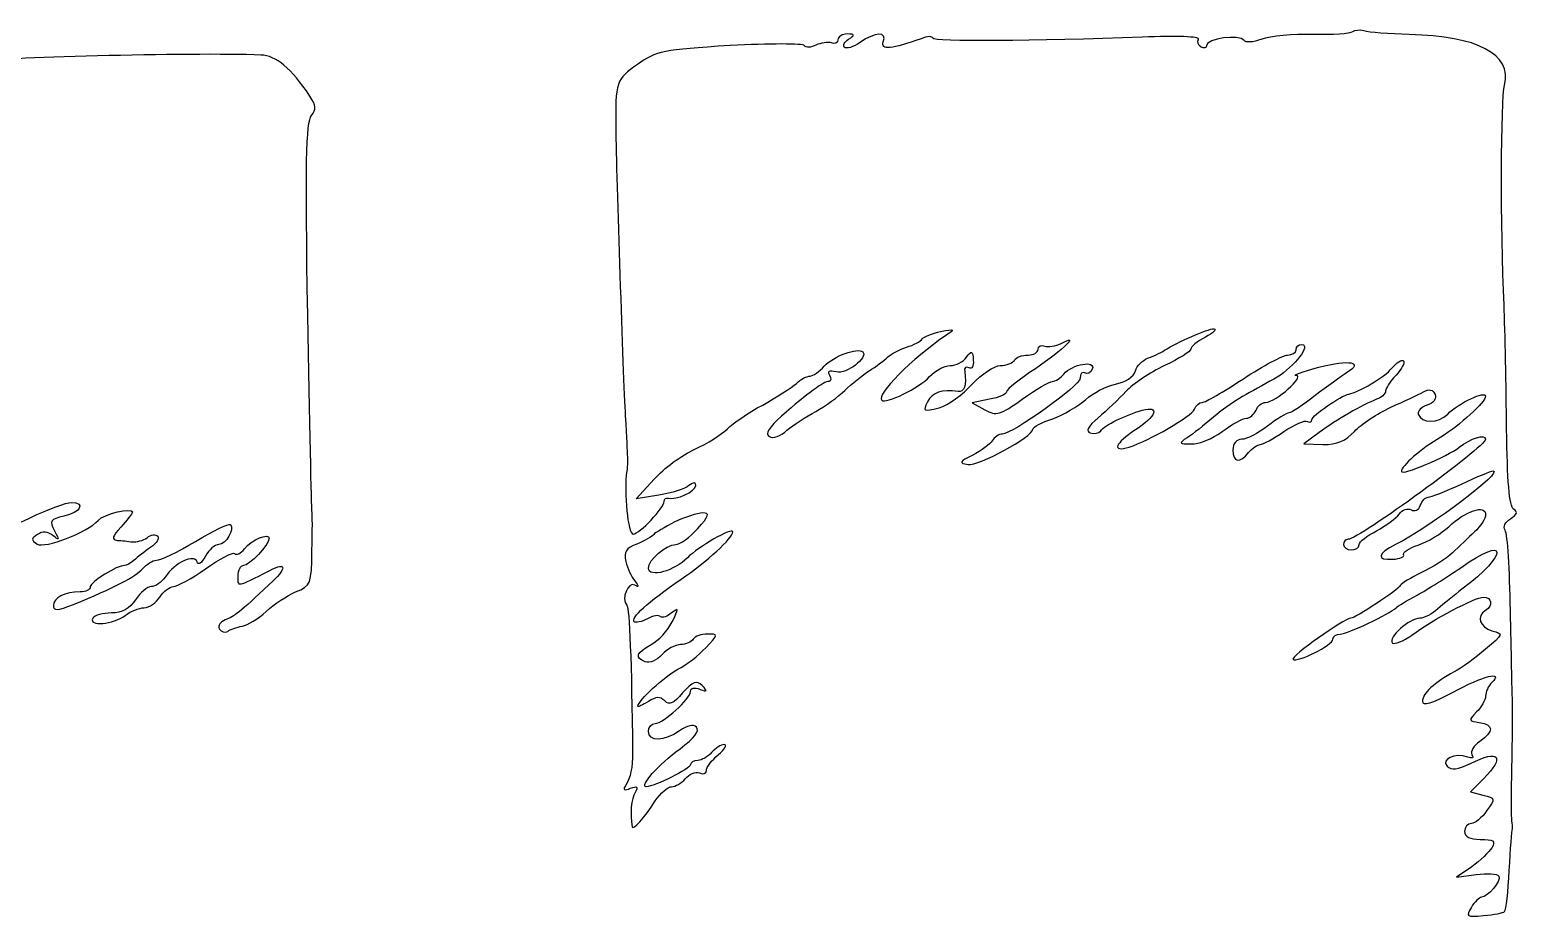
# Model space of a CAD drawing. Extents: x 0 to 69.4, y 0 to 30.3.
# Drawn here: x 42.477 to 47.384, y 25.035 to 27.962 of the extents above; entities that cross this region are included whole.
import ezdxf

# ---------------------------------------------------------------- set-up
doc = ezdxf.new("R2010")
doc.units = 0
doc.header["$MEASUREMENT"] = 0
doc.layers.get('0').update_dxf_attribs({"linetype": 'CONTINUOUS'})

msp = doc.modelspace()

# ---------------------------------------------------------------- linework, layer by layer
at = {"color": 0, "linetype": 'CONTINUOUS'}
for p, q in [((46.8371, 27.9551), (46.8371, 27.9551)), ((45.6411, 26.7435), (45.5839, 26.7314)), ((45.5839, 26.7314), (45.6256, 26.7088)), ((46.7278, 26.6342), (46.6775, 26.596)), ((46.6775, 26.596), (46.74, 26.5942)), ((44.4763, 26.4154), (44.5353, 26.4796)), ((44.551, 26.4275), (44.4763, 26.4154)), ((44.6031, 26.339), (44.6031, 26.339)), ((47.2693, 25.4918), (47.226, 25.4485)), ((47.226, 25.4485), (47.2676, 25.4381)), ((47.2311, 25.2019), (47.1808, 25.1672)), ((47.1808, 25.1672), (47.245, 25.176))]:
    msp.add_line(p, q, dxfattribs=at)
for points in [[(45.1411, 27.929), (45.1411, 27.9186), (45.1307, 27.9135), (45.1203, 27.9186)], [(45.1724, 27.9482), (45.155, 27.9482), (45.1411, 27.9394), (45.1411, 27.929)], [(45.1619, 27.9047), (45.1568, 27.91), (45.1619, 27.9221), (45.1758, 27.9308)], [(45.1758, 27.9308), (45.1985, 27.9447), (45.1967, 27.9482), (45.1724, 27.9482)], [(45.2904, 27.9221), (45.3043, 27.9568), (45.2644, 27.9551), (45.214, 27.9204)], [(45.4154, 27.9325), (45.32, 27.8978), (45.28, 27.8943), (45.2904, 27.9221)], [(45.4536, 27.9343), (45.4536, 27.9413), (45.4362, 27.9413), (45.4154, 27.9325)], [(46.1446, 27.9378), (45.7939, 27.9239), (45.4536, 27.9221), (45.4536, 27.9343)], [(46.3303, 27.9308), (46.3354, 27.9394), (46.2574, 27.9429), (46.1446, 27.9378)], [(46.3389, 27.9047), (46.3285, 27.9117), (46.325, 27.9221), (46.3303, 27.9308)], [(46.4796, 27.9274), (46.4657, 27.9482), (46.3562, 27.9325), (46.3562, 27.91)], [(46.5386, 27.9308), (46.509, 27.9204), (46.4847, 27.9186), (46.4796, 27.9274)], [(46.7069, 27.9464), (46.6428, 27.9482), (46.5664, 27.9413), (46.5386, 27.9308)], [(46.8371, 27.9551), (46.8301, 27.9482), (46.7729, 27.9447), (46.7069, 27.9464)], [(46.8753, 27.9586), (46.8614, 27.9621), (46.844, 27.9603), (46.8371, 27.9551)], [(47.0246, 27.9464), (46.9586, 27.9482), (46.891, 27.9533), (46.8753, 27.9586)], [(47.3387, 27.7797), (47.3631, 27.8822), (47.2503, 27.9413), (47.0246, 27.9464)], [(43.2386, 27.8788), (43.0146, 27.8874), (42.3325, 27.87), (42.3168, 27.8561)], [(43.4, 27.7433), (43.3375, 27.8371), (43.2889, 27.8769), (43.2386, 27.8788)], [(44.7853, 27.91), (44.5649, 27.8961), (44.5422, 27.8926), (44.4797, 27.8475)], [(45.03, 27.91), (45.0265, 27.9169), (44.9154, 27.9169), (44.7853, 27.91)], [(45.0682, 27.9117), (45.0526, 27.9031), (45.0353, 27.9013), (45.03, 27.91)], [(45.1203, 27.9186), (45.1082, 27.9221), (45.0839, 27.9186), (45.0682, 27.9117)], [(45.214, 27.9204), (45.1915, 27.9047), (45.1689, 27.8978), (45.1619, 27.9047)], [(46.3562, 27.91), (46.3562, 27.9013), (46.3476, 27.8996), (46.3389, 27.9047)], [(44.4797, 27.8475), (44.4103, 27.7989), (44.4068, 27.7901), (44.4086, 27.6357)], [(47.3371, 27.0542), (47.3249, 27.3076), (47.3267, 27.7346), (47.3387, 27.7797)], [(43.4053, 27.6792), (43.4226, 27.6999), (43.4208, 27.7121), (43.4, 27.7433)], [(43.3931, 27.0213), (43.3844, 27.516), (43.3879, 27.6583), (43.4053, 27.6792)], [(44.4086, 27.6357), (44.4103, 27.4882), (44.4329, 26.8111), (44.4399, 26.6897)], [(47.3457, 26.6463), (47.344, 26.7851), (47.3406, 26.9692), (47.3371, 27.0542)], [(43.4069, 26.3754), (43.4053, 26.3824), (43.4, 26.674), (43.3931, 27.0213)], [(45.4987, 26.9553), (45.3842, 26.8771), (45.2661, 26.759), (45.2853, 26.74)], [(45.3668, 26.9153), (45.3911, 26.9222), (45.4138, 26.9344), (45.4189, 26.9431)], [(45.4189, 26.9431), (45.4242, 26.95), (45.4519, 26.9604), (45.4797, 26.9674)], [(45.4797, 26.9674), (45.5265, 26.9761), (45.5283, 26.9743), (45.4987, 26.9553)], [(45.8772, 26.9275), (45.9414, 26.9622), (45.8858, 26.9083), (45.7922, 26.8442)], [(46.2175, 26.9049), (46.2608, 26.9326), (46.3597, 26.9761), (46.3806, 26.9761)], [(46.3528, 26.9483), (46.325, 26.9344), (46.3042, 26.9171), (46.3042, 26.9083)], [(46.3806, 26.9761), (46.391, 26.9743), (46.3789, 26.9622), (46.3528, 26.9483)], [(45.096, 26.8528), (45.1256, 26.8858), (45.2071, 26.9153), (45.2228, 26.8997)], [(45.2228, 26.8997), (45.2418, 26.8806), (45.1689, 26.825), (45.136, 26.8338)], [(45.3043, 26.8824), (45.3165, 26.8928), (45.3443, 26.9083), (45.3668, 26.9153)], [(45.5647, 26.8824), (45.5821, 26.9049), (45.5856, 26.9049), (45.5874, 26.8719)], [(45.7679, 26.8893), (45.7853, 26.8893), (45.8008, 26.8979), (45.8008, 26.9083)], [(45.8008, 26.9083), (45.8008, 26.9188), (45.8112, 26.924), (45.8233, 26.9188)], [(45.8233, 26.9188), (45.8338, 26.9153), (45.8581, 26.9188), (45.8772, 26.9275)], [(46.1619, 26.8789), (46.1775, 26.884), (46.2036, 26.8963), (46.2175, 26.9049)], [(46.3042, 26.9083), (46.3042, 26.9014), (46.2661, 26.8771), (46.2175, 26.8546)], [(46.6706, 26.924), (46.7018, 26.924), (46.6463, 26.8511), (46.5889, 26.8164)], [(46.6236, 26.8893), (46.6393, 26.8893), (46.6514, 26.8979), (46.6514, 26.9067)], [(46.6514, 26.9067), (46.6514, 26.9171), (46.6601, 26.924), (46.6706, 26.924)], [(45.0492, 26.8199), (45.0578, 26.8199), (45.0804, 26.8354), (45.096, 26.8528)], [(45.2436, 26.8372), (45.2661, 26.8511), (45.2939, 26.8719), (45.3043, 26.8824)], [(45.4432, 26.8181), (45.4624, 26.8389), (45.4918, 26.8546), (45.511, 26.8546)], [(45.511, 26.8546), (45.53, 26.8546), (45.5543, 26.8667), (45.5647, 26.8824)], [(45.5735, 26.8476), (45.5631, 26.8528), (45.5561, 26.8476), (45.5596, 26.8354)], [(45.5874, 26.8719), (45.589, 26.8528), (45.5821, 26.8407), (45.5735, 26.8476)], [(45.5839, 26.7938), (45.6151, 26.8268), (45.6568, 26.8546), (45.6758, 26.8546)], [(45.6758, 26.8546), (45.6967, 26.8546), (45.7175, 26.8632), (45.7228, 26.8719)], [(45.7922, 26.8442), (45.7401, 26.8094), (45.6967, 26.7764), (45.6967, 26.7678)], [(45.7228, 26.8719), (45.7279, 26.8824), (45.7487, 26.8893), (45.7679, 26.8893)], [(45.8858, 26.8268), (45.9136, 26.8597), (45.9918, 26.8736), (45.9796, 26.8424)], [(46.2175, 26.8546), (46.1706, 26.8319), (46.1133, 26.7938), (46.0907, 26.7694)], [(46.1219, 26.8372), (46.1272, 26.8546), (46.1446, 26.8719), (46.1619, 26.8789)], [(46.4778, 26.8111), (46.5437, 26.8546), (46.6097, 26.8893), (46.6236, 26.8893)], [(46.6514, 26.8215), (46.6375, 26.8215), (46.6706, 26.8338), (46.7261, 26.8493)], [(46.7261, 26.8493), (46.8285, 26.8754), (46.8771, 26.8667), (46.8181, 26.8303)], [(46.825, 26.7608), (46.8579, 26.766), (46.9431, 26.8164), (46.9674, 26.8458)], [(46.9674, 26.8458), (46.9829, 26.865), (47.0003, 26.8754), (47.0056, 26.8701)], [(47.0056, 26.8701), (47.0107, 26.865), (47.0003, 26.8442), (46.9812, 26.8233)], [(44.8929, 26.7244), (44.9381, 26.7504), (44.9883, 26.7817), (45.004, 26.7956)], [(45.1117, 26.8025), (45.0943, 26.8025), (45.0422, 26.7643), (44.9554, 26.6879)], [(45.004, 26.7956), (45.0179, 26.8094), (45.0388, 26.8199), (45.0492, 26.8199)], [(45.136, 26.8338), (45.1117, 26.8389), (45.1047, 26.8354), (45.1133, 26.8233)], [(45.1133, 26.8233), (45.1203, 26.8111), (45.1186, 26.8025), (45.1117, 26.8025)], [(45.1638, 26.7729), (45.1862, 26.7938), (45.2228, 26.8233), (45.2436, 26.8372)], [(45.2853, 26.74), (45.2974, 26.7261), (45.4103, 26.7817), (45.4432, 26.8181)], [(45.5596, 26.8354), (45.5647, 26.7886), (45.5578, 26.766), (45.5369, 26.7694)], [(45.9397, 26.8129), (45.9397, 26.7886), (45.7175, 26.6289), (45.6828, 26.6289)], [(45.7487, 26.7435), (45.7939, 26.7764), (45.839, 26.8025), (45.8476, 26.8025)], [(45.8476, 26.8025), (45.8581, 26.8025), (45.8754, 26.8129), (45.8858, 26.8268)], [(45.9553, 26.8303), (45.9467, 26.8354), (45.9397, 26.8285), (45.9397, 26.8129)], [(45.9796, 26.8424), (45.9744, 26.8303), (45.964, 26.825), (45.9553, 26.8303)], [(46.056, 26.7938), (46.0872, 26.799), (46.1168, 26.8181), (46.1219, 26.8372)], [(46.3424, 26.7331), (46.3511, 26.7331), (46.4118, 26.7678), (46.4778, 26.8111)], [(46.5889, 26.8164), (46.5611, 26.8007), (46.516, 26.7747), (46.4865, 26.759)], [(46.5507, 26.7331), (46.5854, 26.7349), (46.6826, 26.8199), (46.6514, 26.8215)], [(46.8181, 26.8303), (46.8007, 26.8199), (46.7538, 26.7851), (46.7139, 26.7556)], [(46.9812, 26.8233), (46.9621, 26.8025), (46.9465, 26.7799), (46.9465, 26.7713)], [(45.0682, 26.7036), (45.0994, 26.721), (45.1429, 26.7521), (45.1638, 26.7729)], [(45.5369, 26.7694), (45.4832, 26.7764), (45.4536, 26.766), (45.4362, 26.7349)], [(45.4744, 26.7157), (45.504, 26.7244), (45.5543, 26.759), (45.5839, 26.7938)], [(45.6967, 26.7678), (45.6967, 26.7608), (45.6707, 26.7486), (45.6411, 26.7435)], [(45.9571, 26.7418), (45.9814, 26.7643), (46.0247, 26.7868), (46.056, 26.7938)], [(46.0907, 26.7694), (46.0682, 26.7453), (46.0265, 26.7053), (45.9987, 26.6828)], [(46.4865, 26.759), (46.4588, 26.7453), (46.4101, 26.7106), (46.3789, 26.6844)], [(46.7139, 26.7556), (46.6757, 26.7244), (46.6358, 26.6983), (46.6289, 26.6983)], [(46.7035, 26.6758), (46.7035, 26.6897), (46.8007, 26.7556), (46.825, 26.7608)], [(46.9465, 26.7713), (46.9465, 26.7608), (46.9326, 26.7486), (46.9169, 26.7435)], [(46.9639, 26.7175), (47.0072, 26.7365), (47.0542, 26.759), (47.0715, 26.7678)], [(47.0715, 26.7678), (47.0906, 26.7782), (47.1028, 26.7764), (47.1097, 26.759)], [(47.1097, 26.759), (47.1149, 26.7453), (47.1044, 26.7296), (47.0836, 26.7244)], [(47.2762, 26.7539), (47.2762, 26.7349), (47.1913, 26.6567), (47.1288, 26.6185)], [(47.1514, 26.6949), (47.1878, 26.7314), (47.2762, 26.7729), (47.2762, 26.7539)], [(44.7767, 26.6463), (44.794, 26.6636), (44.8461, 26.7001), (44.8929, 26.7244)], [(44.9728, 26.6411), (44.9936, 26.6585), (45.0369, 26.6863), (45.0682, 26.7036)], [(45.4362, 26.7349), (45.4207, 26.7036), (45.4224, 26.7018), (45.4744, 26.7157)], [(45.6256, 26.7088), (45.6638, 26.6879), (45.6758, 26.6914), (45.7487, 26.7435)], [(45.8494, 26.6793), (45.8842, 26.6914), (45.9328, 26.721), (45.9571, 26.7418)], [(46.0074, 26.6393), (46.0196, 26.6585), (46.089, 26.6914), (46.1446, 26.7071)], [(46.1011, 26.5856), (46.1671, 26.6064), (46.3076, 26.6879), (46.3164, 26.7106)], [(46.1446, 26.7071), (46.2036, 26.7244), (46.1914, 26.6863), (46.1219, 26.6428)], [(46.3164, 26.7106), (46.3215, 26.7226), (46.3319, 26.7331), (46.3424, 26.7331)], [(46.4882, 26.681), (46.4986, 26.681), (46.5125, 26.6932), (46.5194, 26.7071)], [(46.5194, 26.7071), (46.5247, 26.721), (46.5386, 26.7331), (46.5507, 26.7331)], [(46.6289, 26.6983), (46.6201, 26.6983), (46.5889, 26.6793), (46.5576, 26.655)], [(46.9169, 26.7435), (46.8701, 26.7261), (46.785, 26.6758), (46.7278, 26.6342)], [(46.844, 26.6376), (46.8667, 26.6619), (46.9204, 26.6967), (46.9639, 26.7175)], [(47.0836, 26.7244), (47.0646, 26.7175), (47.0524, 26.7036), (47.0542, 26.6949)], [(44.4399, 26.6897), (44.4485, 26.5351), (44.4485, 26.5386), (44.445, 26.5074)], [(44.9554, 26.6879), (44.9138, 26.6515), (44.8999, 26.6289), (44.9154, 26.6203)], [(45.7835, 26.6446), (45.7835, 26.6515), (45.8129, 26.6671), (45.8494, 26.6793)], [(45.9987, 26.6828), (45.9657, 26.6532), (45.9571, 26.6376), (45.9726, 26.6324)], [(46.3789, 26.6844), (46.3493, 26.6585), (46.3111, 26.6289), (46.2921, 26.6168)], [(46.4083, 26.6376), (46.4414, 26.6619), (46.4761, 26.681), (46.4882, 26.681)], [(46.5576, 26.655), (46.5264, 26.6307), (46.4882, 26.6115), (46.4726, 26.6115)], [(46.6115, 26.6376), (46.6463, 26.6601), (46.681, 26.6758), (46.6896, 26.6706)], [(46.6896, 26.6706), (46.6965, 26.6654), (46.7035, 26.6689), (46.7035, 26.6758)], [(47.0542, 26.6949), (47.0646, 26.6636), (47.1201, 26.6636), (47.1514, 26.6949)], [(44.669, 26.5786), (44.7107, 26.5976), (44.7575, 26.6272), (44.7767, 26.6463)], [(44.9154, 26.6203), (44.9258, 26.6133), (44.9519, 26.6219), (44.9728, 26.6411)], [(45.57, 26.5282), (45.6047, 26.5231), (45.7835, 26.6203), (45.7835, 26.6446)], [(45.6499, 26.6064), (45.6429, 26.596), (45.6133, 26.5733), (45.5856, 26.5594)], [(45.6828, 26.6289), (45.6724, 26.6289), (45.6568, 26.6185), (45.6499, 26.6064)], [(45.9726, 26.6324), (45.9849, 26.6289), (46.0004, 26.6307), (46.0074, 26.6393)], [(46.1219, 26.6428), (46.0543, 26.5976), (46.0421, 26.5682), (46.1011, 26.5856)], [(46.2921, 26.6168), (46.2643, 26.5976), (46.2643, 26.596), (46.306, 26.596)], [(46.306, 26.596), (46.3303, 26.5942), (46.3754, 26.6133), (46.4083, 26.6376)], [(46.4726, 26.6115), (46.4553, 26.6115), (46.4431, 26.5976), (46.4431, 26.5768)], [(46.5333, 26.5942), (46.5421, 26.5942), (46.5768, 26.6133), (46.6115, 26.6376)], [(46.74, 26.5942), (46.7868, 26.5942), (46.8163, 26.6064), (46.844, 26.6376)], [(47.2762, 26.6115), (47.2762, 26.5872), (46.8579, 26.2817), (46.8232, 26.2817)], [(47.1288, 26.6185), (47.0628, 26.5803), (46.9986, 26.5231), (46.9986, 26.5057)], [(47.1896, 26.5856), (47.226, 26.615), (47.2762, 26.6307), (47.2762, 26.6115)], [(47.3683, 26.3807), (47.3544, 26.3911), (47.3475, 26.4761), (47.3457, 26.6463)], [(44.5353, 26.4796), (44.5665, 26.5161), (44.6274, 26.5594), (44.669, 26.5786)], [(45.5856, 26.5594), (45.5404, 26.5369), (45.5388, 26.5335), (45.57, 26.5282)], [(46.4431, 26.5768), (46.4431, 26.5351), (46.4657, 26.5317), (46.4951, 26.5682)], [(46.4951, 26.5682), (46.5074, 26.5821), (46.5247, 26.5942), (46.5333, 26.5942)], [(46.9986, 26.5057), (46.9986, 26.49), (47.1514, 26.5543), (47.1896, 26.5856)], [(44.445, 26.5074), (44.4346, 26.4344), (44.4485, 26.299), (44.4658, 26.299)], [(47.3006, 26.5074), (47.3387, 26.5074), (47.0993, 26.3251), (46.9794, 26.2644)], [(47.1965, 26.464), (47.2485, 26.4883), (47.2954, 26.5074), (47.3006, 26.5074)], [(44.6499, 26.4588), (44.6378, 26.4483), (44.5926, 26.4344), (44.551, 26.4275)], [(44.5822, 26.4171), (44.6065, 26.4101), (44.6725, 26.4397), (44.6725, 26.4588)], [(44.6725, 26.4588), (44.6725, 26.471), (44.6656, 26.471), (44.6499, 26.4588)], [(47.0871, 26.4206), (47.0958, 26.4206), (47.1444, 26.4397), (47.1965, 26.464)], [(42.4783, 26.3529), (42.5372, 26.3807), (42.5981, 26.4032), (42.6136, 26.4032)], [(42.6136, 26.4032), (42.6622, 26.4032), (42.6432, 26.3685), (42.5893, 26.3581)], [(44.4658, 26.299), (44.4867, 26.299), (44.5683, 26.3858), (44.5683, 26.4067)], [(44.5683, 26.4067), (44.5683, 26.4154), (44.5735, 26.4189), (44.5822, 26.4171)], [(47.0611, 26.3928), (47.0663, 26.4085), (47.0785, 26.4206), (47.0871, 26.4206)], [(42.3464, 26.2921), (42.3603, 26.299), (42.421, 26.3268), (42.4783, 26.3529)], [(42.5893, 26.3581), (42.5442, 26.3476), (42.5407, 26.3425), (42.5581, 26.3094)], [(42.7022, 26.3442), (42.7212, 26.365), (42.815, 26.3876), (42.815, 26.3719)], [(42.815, 26.3719), (42.815, 26.3668), (42.7976, 26.3442), (42.7768, 26.3217)], [(43.4069, 26.2453), (43.4087, 26.3078), (43.4087, 26.3668), (43.4069, 26.3754)], [(44.695, 26.3685), (44.6776, 26.3685), (44.636, 26.3546), (44.6031, 26.339)], [(44.6776, 26.3164), (44.7176, 26.3599), (44.7193, 26.3685), (44.695, 26.3685)], [(46.9169, 26.3094), (46.9465, 26.3268), (46.9812, 26.3511), (46.9917, 26.365)], [(46.9917, 26.365), (47.0021, 26.3789), (47.0194, 26.3858), (47.0315, 26.3789)], [(47.0315, 26.3789), (47.0419, 26.3719), (47.0558, 26.3789), (47.0611, 26.3928)], [(47.1549, 26.3233), (47.2104, 26.3754), (47.2762, 26.3981), (47.2762, 26.3633)], [(47.2762, 26.3633), (47.2762, 26.3511), (47.2607, 26.3251), (47.2399, 26.306)], [(47.3579, 26.3494), (47.3804, 26.3633), (47.3839, 26.3719), (47.3683, 26.3807)], [(42.5008, 26.2661), (42.5268, 26.2506), (42.6675, 26.3043), (42.7022, 26.3442)], [(42.5529, 26.2939), (42.5356, 26.3078), (42.5182, 26.3094), (42.5025, 26.2974)], [(42.5581, 26.3094), (42.5754, 26.2782), (42.5738, 26.2765), (42.5529, 26.2939)], [(42.7768, 26.3217), (42.749, 26.2921), (42.7456, 26.2817), (42.7647, 26.2782)], [(43.0233, 26.2747), (43.0806, 26.3094), (43.1326, 26.3338), (43.1379, 26.3303)], [(43.1379, 26.3303), (43.1518, 26.3147), (43.124, 26.2644), (43.0997, 26.2644)], [(43.1847, 26.2506), (43.2074, 26.28), (43.2664, 26.3043), (43.2664, 26.2851)], [(44.6031, 26.339), (44.57, 26.3217), (44.5388, 26.3043), (44.5336, 26.2974)], [(44.6065, 26.2644), (44.6204, 26.2644), (44.6533, 26.2886), (44.6776, 26.3164)], [(44.6239, 26.1499), (44.7107, 26.2089), (44.794, 26.2851), (44.794, 26.306)], [(44.794, 26.306), (44.794, 26.3233), (44.6794, 26.2557), (44.6447, 26.221)], [(46.8597, 26.2644), (46.8597, 26.2731), (46.8857, 26.2939), (46.9169, 26.3094)], [(47.0542, 26.2626), (47.0854, 26.2731), (47.1306, 26.3008), (47.1549, 26.3233)], [(47.2399, 26.306), (47.2208, 26.2886), (47.1878, 26.2575), (47.1669, 26.2367)], [(47.3406, 26.3113), (47.3336, 26.3233), (47.3406, 26.339), (47.3579, 26.3494)], [(47.3579, 26.0474), (47.3561, 26.1811), (47.3492, 26.299), (47.3406, 26.3113)], [(42.5025, 26.2974), (42.48, 26.2835), (42.48, 26.28), (42.5008, 26.2661)], [(42.7647, 26.2782), (42.7786, 26.2782), (42.8011, 26.2747), (42.815, 26.2731)], [(42.815, 26.2731), (42.8289, 26.2714), (42.8515, 26.2782), (42.8636, 26.2869)], [(42.8758, 26.2557), (42.8567, 26.2418), (42.8307, 26.2228), (42.8203, 26.2124)], [(42.8636, 26.2869), (42.8758, 26.2974), (42.8914, 26.299), (42.8983, 26.2921)], [(42.8983, 26.2921), (42.9053, 26.2851), (42.8949, 26.2679), (42.8758, 26.2557)], [(42.8949, 26.2124), (42.9071, 26.2124), (42.9643, 26.2401), (43.0233, 26.2747)], [(43.0997, 26.2644), (43.0875, 26.2644), (43.0667, 26.2471), (43.0563, 26.2263)], [(43.2664, 26.2851), (43.2646, 26.2626), (43.2004, 26.195), (43.1813, 26.195)], [(44.4781, 26.2661), (44.4415, 26.2522), (44.4346, 26.2401), (44.4415, 26.2089)], [(44.5336, 26.2974), (44.5283, 26.2904), (44.504, 26.2765), (44.4781, 26.2661)], [(44.5162, 26.1863), (44.5162, 26.214), (44.5735, 26.2644), (44.6065, 26.2644)], [(46.8232, 26.2817), (46.8146, 26.2817), (46.8076, 26.2747), (46.8076, 26.2644)], [(46.8076, 26.2644), (46.8076, 26.2557), (46.8197, 26.2471), (46.8336, 26.2471)], [(46.8336, 26.2471), (46.8475, 26.2471), (46.8597, 26.254), (46.8597, 26.2644)], [(46.9794, 26.2644), (46.9187, 26.2332), (46.9153, 26.2124), (46.9708, 26.2158)], [(47.0056, 26.2314), (47.0021, 26.2383), (47.0246, 26.2522), (47.0542, 26.2626)], [(47.1947, 26.1881), (47.351, 26.299), (47.3544, 26.2349), (47.1982, 26.1168)], [(42.8203, 26.2124), (42.8081, 26.2019), (42.7942, 26.195), (42.789, 26.195)], [(42.8481, 26.1846), (42.8619, 26.2001), (42.881, 26.2124), (42.8949, 26.2124)], [(43.0285, 26.2071), (43.0181, 26.2349), (42.9557, 26.2054), (42.9226, 26.1568)], [(43.0563, 26.2263), (43.0424, 26.2019), (43.0319, 26.195), (43.0285, 26.2071)], [(43.0563, 26.1846), (43.1032, 26.2175), (43.1465, 26.2401), (43.1518, 26.2349)], [(43.1518, 26.2349), (43.1569, 26.2279), (43.1726, 26.2349), (43.1847, 26.2506)], [(43.2681, 26.1793), (43.3254, 26.2089), (43.3254, 26.1863), (43.2664, 26.1325)], [(43.3532, 26.1082), (43.4035, 26.129), (43.4053, 26.1342), (43.4069, 26.2453)], [(44.4415, 26.2089), (44.4468, 26.1863), (44.4607, 26.1585), (44.4711, 26.1446)], [(44.6447, 26.221), (44.6047, 26.1776), (44.5162, 26.1533), (44.5162, 26.1863)], [(46.9708, 26.2158), (46.9951, 26.2175), (47.0107, 26.2244), (47.0056, 26.2314)], [(47.1669, 26.2367), (47.1461, 26.2175), (47.0993, 26.1881), (47.0646, 26.1724)], [(42.6206, 26.0665), (42.7543, 26.1221), (42.8272, 26.1585), (42.8481, 26.1846)], [(42.789, 26.195), (42.7664, 26.1967), (42.6761, 26.1411), (42.6761, 26.1256)], [(42.9226, 26.1568), (42.9106, 26.1394), (42.8897, 26.1256), (42.8775, 26.1256)], [(42.9504, 26.1256), (42.9608, 26.1256), (43.0094, 26.1515), (43.0563, 26.1846)], [(43.1622, 26.1603), (43.1622, 26.1238), (43.1569, 26.1221), (43.2681, 26.1793)], [(43.1813, 26.195), (43.1708, 26.195), (43.1622, 26.1793), (43.1622, 26.1603)], [(47.0646, 26.1724), (47.0299, 26.155), (46.9986, 26.136), (46.9951, 26.129)], [(47.0507, 26.0978), (47.0836, 26.1151), (47.1479, 26.1568), (47.1947, 26.1881)], [(42.6432, 26.1082), (42.5911, 26.1082), (42.5546, 26.089), (42.5546, 26.0631)], [(42.6761, 26.1256), (42.6761, 26.1151), (42.6606, 26.1082), (42.6432, 26.1082)], [(42.8775, 26.1256), (42.8636, 26.1256), (42.8411, 26.1064), (42.8254, 26.0821)], [(42.9053, 26.0908), (42.9175, 26.1099), (42.9383, 26.1256), (42.9504, 26.1256)], [(43.2664, 26.1325), (43.1674, 26.0404), (43.1518, 26.0265), (43.1206, 26.0161)], [(43.256, 26.0439), (43.2819, 26.0682), (43.3254, 26.096), (43.3532, 26.1082)], [(44.4711, 26.1307), (44.4485, 26.1429), (44.426, 26.0839), (44.445, 26.0647)], [(44.4693, 26.0092), (44.4572, 26.0231), (44.5128, 26.0735), (44.6239, 26.1499)], [(44.4711, 26.1446), (44.485, 26.1256), (44.485, 26.1221), (44.4711, 26.1307)], [(46.9951, 26.129), (46.9882, 26.1151), (46.8475, 26.0214), (46.8319, 26.0214)], [(47.1982, 26.1168), (47.1739, 26.0978), (47.1375, 26.0682), (47.1183, 26.0526)], [(42.5546, 26.0631), (42.5546, 26.0457), (42.5668, 26.0457), (42.6206, 26.0665)], [(42.8254, 26.0821), (42.8064, 26.0526), (42.7803, 26.0388), (42.7456, 26.0388)], [(42.8532, 26.0561), (42.8706, 26.0561), (42.8932, 26.0717), (42.9053, 26.0908)], [(44.445, 26.0647), (44.4537, 26.0561), (44.4607, 25.8738), (44.4642, 25.5786)], [(44.5943, 26.0092), (44.6169, 26.0543), (44.6169, 26.0578), (44.5926, 26.0388)], [(46.9812, 26.0561), (46.9864, 26.0613), (47.0176, 26.0804), (47.0507, 26.0978)], [(47.0333, 25.9658), (47.1028, 26.0179), (47.2415, 26.0908), (47.2693, 26.0908)], [(47.2693, 26.0908), (47.2971, 26.0908), (47.3024, 26.0631), (47.2762, 26.0474)], [(42.6849, 26.0214), (42.6675, 25.9936), (42.7525, 26.0006), (42.7907, 26.03)], [(42.7456, 26.0388), (42.7178, 26.0388), (42.69, 26.0318), (42.6849, 26.0214)], [(42.7907, 26.03), (42.8081, 26.0439), (42.8376, 26.0561), (42.8532, 26.0561)], [(43.1206, 26.0161), (43.1049, 26.0092), (43.0962, 25.9971), (43.1014, 25.9867)], [(43.1778, 25.9953), (43.1951, 25.9988), (43.2299, 26.0196), (43.256, 26.0439)], [(44.5128, 26.0196), (44.4936, 26.0092), (44.4746, 26.0057), (44.4693, 26.0092)], [(44.5561, 26.0265), (44.551, 26.0335), (44.5318, 26.03), (44.5128, 26.0196)], [(44.5249, 25.9346), (44.5492, 25.9467), (44.5804, 25.9814), (44.5943, 26.0092)], [(44.5926, 26.0388), (44.5787, 26.0265), (44.5631, 26.0214), (44.5561, 26.0265)], [(46.8319, 26.0214), (46.8111, 26.0214), (46.6324, 25.8946), (46.641, 25.886)], [(46.7972, 25.9693), (46.8197, 25.9693), (46.9604, 26.0353), (46.9812, 26.0561)], [(47.0593, 26.0214), (47.0246, 26.0214), (46.9535, 25.9571), (46.969, 25.9397)], [(47.1183, 26.0526), (47.101, 26.0353), (47.0732, 26.0214), (47.0593, 26.0214)], [(47.2762, 26.0474), (47.245, 26.0283), (47.2572, 25.9918), (47.2971, 25.9797)], [(47.3649, 25.7522), (47.3631, 25.7818), (47.3614, 25.9138), (47.3579, 26.0474)], [(43.1014, 25.9867), (43.1083, 25.9763), (43.1206, 25.9728), (43.1292, 25.9779)], [(43.1292, 25.9779), (43.1379, 25.9849), (43.1587, 25.9918), (43.1778, 25.9953)], [(44.7107, 25.9693), (44.6915, 25.9693), (44.669, 25.9624), (44.6638, 25.9519)], [(44.7054, 25.9242), (44.7471, 25.9675), (44.7471, 25.9693), (44.7107, 25.9693)], [(46.7729, 25.9519), (46.7729, 25.9624), (46.7833, 25.9693), (46.7972, 25.9693)], [(46.969, 25.9397), (46.976, 25.9346), (47.0056, 25.945), (47.0333, 25.9658)], [(47.2971, 25.9797), (47.3353, 25.971), (47.3353, 25.9693), (47.2762, 25.9189)], [(44.5058, 25.8772), (44.4693, 25.8911), (44.4763, 25.9085), (44.5249, 25.9346)], [(44.6221, 25.9346), (44.6047, 25.9346), (44.5769, 25.9189), (44.5614, 25.9015)], [(44.6135, 25.8529), (44.6412, 25.8668), (44.6829, 25.8999), (44.7054, 25.9242)], [(44.6638, 25.9519), (44.6586, 25.9432), (44.6394, 25.9346), (44.6221, 25.9346)], [(46.641, 25.886), (46.6549, 25.8738), (46.7729, 25.9328), (46.7729, 25.9519)], [(47.2762, 25.9189), (47.2433, 25.8911), (47.1965, 25.8564), (47.1722, 25.8443)], [(44.5614, 25.9015), (44.544, 25.8825), (44.5197, 25.8721), (44.5058, 25.8772)], [(44.4815, 25.7314), (44.4815, 25.7488), (44.57, 25.8304), (44.6135, 25.8529)], [(44.6933, 25.7992), (44.6742, 25.8182), (44.6638, 25.8131), (44.629, 25.7749)], [(47.1722, 25.8443), (47.1079, 25.8096), (47.0681, 25.7731), (47.0681, 25.7471)], [(47.1669, 25.7765), (47.2693, 25.8321), (47.3371, 25.8494), (47.2971, 25.8096)], [(44.57, 25.7488), (44.5544, 25.7644), (44.5422, 25.7626), (44.5162, 25.7471)], [(44.5388, 25.6742), (44.5649, 25.6742), (44.6551, 25.7557), (44.6551, 25.78)], [(44.629, 25.7749), (44.5996, 25.7401), (44.5857, 25.7332), (44.57, 25.7488)], [(44.6551, 25.78), (44.6551, 25.7922), (44.669, 25.7939), (44.6864, 25.7869)], [(44.6864, 25.7869), (44.7107, 25.7783), (44.7124, 25.78), (44.6933, 25.7992)], [(47.0681, 25.7471), (47.0681, 25.7314), (47.0993, 25.7401), (47.1669, 25.7765)], [(47.2762, 25.7644), (47.2762, 25.7522), (47.2624, 25.7279), (47.2468, 25.7124)], [(47.2971, 25.8096), (47.285, 25.7974), (47.2762, 25.7783), (47.2762, 25.7644)], [(44.5162, 25.7471), (44.4971, 25.7349), (44.4815, 25.7279), (44.4815, 25.7314)], [(47.3631, 25.5353), (47.3649, 25.6256), (47.3665, 25.7244), (47.3649, 25.7522)], [(44.5162, 25.6481), (44.5162, 25.6619), (44.5267, 25.6742), (44.5388, 25.6742)], [(44.6742, 25.6619), (44.6638, 25.6724), (44.6447, 25.6689), (44.6186, 25.6499)], [(47.2468, 25.7124), (47.219, 25.6846), (47.2208, 25.6828), (47.2554, 25.6776)], [(47.2554, 25.6776), (47.304, 25.6707), (47.304, 25.6481), (47.2572, 25.6151)], [(44.6186, 25.6499), (44.5683, 25.6151), (44.5162, 25.6133), (44.5162, 25.6481)], [(44.6204, 25.5908), (44.6672, 25.6256), (44.6864, 25.6499), (44.6742, 25.6619)], [(44.4642, 25.5786), (44.4642, 25.53), (44.4572, 25.4953), (44.4415, 25.471)], [(44.5093, 25.4658), (44.485, 25.4658), (44.5492, 25.5388), (44.6204, 25.5908)], [(44.7246, 25.5786), (44.7124, 25.5647), (44.6915, 25.5526), (44.6794, 25.5526)], [(44.7072, 25.5196), (44.7072, 25.53), (44.7246, 25.5526), (44.7471, 25.5717)], [(44.7662, 25.6047), (44.7558, 25.6047), (44.7367, 25.5925), (44.7246, 25.5786)], [(44.7471, 25.5717), (44.7679, 25.589), (44.7767, 25.6029), (44.7662, 25.6047)], [(47.2174, 25.5631), (47.1757, 25.5786), (47.1271, 25.5561), (47.1496, 25.5335)], [(47.2311, 25.5717), (47.2381, 25.5596), (47.2329, 25.5578), (47.2174, 25.5631)], [(47.2572, 25.6151), (47.2364, 25.6013), (47.226, 25.5821), (47.2311, 25.5717)], [(47.226, 25.5422), (47.3214, 25.5908), (47.3422, 25.5647), (47.2693, 25.4918)], [(44.6551, 25.5388), (44.6551, 25.5249), (44.5353, 25.4658), (44.5093, 25.4658)], [(44.6794, 25.5526), (44.6656, 25.5526), (44.6551, 25.5457), (44.6551, 25.5388)], [(44.6846, 25.511), (44.6968, 25.5057), (44.7072, 25.5092), (44.7072, 25.5196)], [(47.1496, 25.5335), (47.1635, 25.5196), (47.1843, 25.5214), (47.226, 25.5422)], [(47.3631, 25.3529), (47.3614, 25.3633), (47.3614, 25.445), (47.3631, 25.5353)], [(44.4415, 25.471), (44.4311, 25.4554), (44.4364, 25.4519), (44.4572, 25.4606)], [(44.4572, 25.4606), (44.4797, 25.4693), (44.4832, 25.4658), (44.4728, 25.4467)], [(44.5926, 25.4658), (44.6047, 25.4658), (44.6256, 25.4779), (44.6378, 25.4918)], [(44.6378, 25.4918), (44.6499, 25.5075), (44.6707, 25.5161), (44.6846, 25.511)], [(44.4728, 25.4467), (44.4589, 25.4276), (44.4554, 25.3756), (44.4624, 25.3339)], [(44.5388, 25.4189), (44.5561, 25.445), (44.5804, 25.4658), (44.5926, 25.4658)], [(47.2676, 25.4381), (47.3093, 25.4276), (47.3093, 25.4258), (47.2797, 25.386)], [(44.4624, 25.3339), (44.4642, 25.32), (44.5024, 25.3617), (44.5388, 25.4189)], [(47.2797, 25.386), (47.2642, 25.3633), (47.2399, 25.3443), (47.2294, 25.3443)], [(47.2294, 25.3443), (47.2174, 25.3443), (47.2069, 25.3321), (47.2069, 25.3183)], [(47.3544, 25.1899), (47.3579, 25.261), (47.3631, 25.3218), (47.3649, 25.3269)], [(47.3649, 25.3269), (47.3665, 25.3321), (47.3649, 25.3443), (47.3631, 25.3529)], [(47.2069, 25.3183), (47.2069, 25.301), (47.2242, 25.2922), (47.2589, 25.2922)], [(47.2589, 25.2922), (47.3024, 25.2922), (47.3093, 25.2871), (47.2971, 25.2644)], [(47.2971, 25.2644), (47.2885, 25.2506), (47.2589, 25.2228), (47.2311, 25.2019)], [(47.245, 25.176), (47.2815, 25.1811), (47.3144, 25.1794), (47.3197, 25.1707)], [(47.3387, 25.0544), (47.344, 25.0579), (47.351, 25.1204), (47.3544, 25.1899)], [(47.3197, 25.1707), (47.3283, 25.1551), (47.2832, 25.1013), (47.2624, 25.1013)], [(47.2624, 25.1013), (47.2554, 25.1013), (47.2399, 25.0857), (47.2294, 25.0683)], [(47.2294, 25.0683), (47.2104, 25.0371), (47.2139, 25.0353), (47.2693, 25.0406)], [(47.2693, 25.0406), (47.304, 25.044), (47.3353, 25.0492), (47.3387, 25.0544)]]:
    msp.add_open_spline(points, degree=3, dxfattribs=at)

doc.saveas('drawing.dxf')
